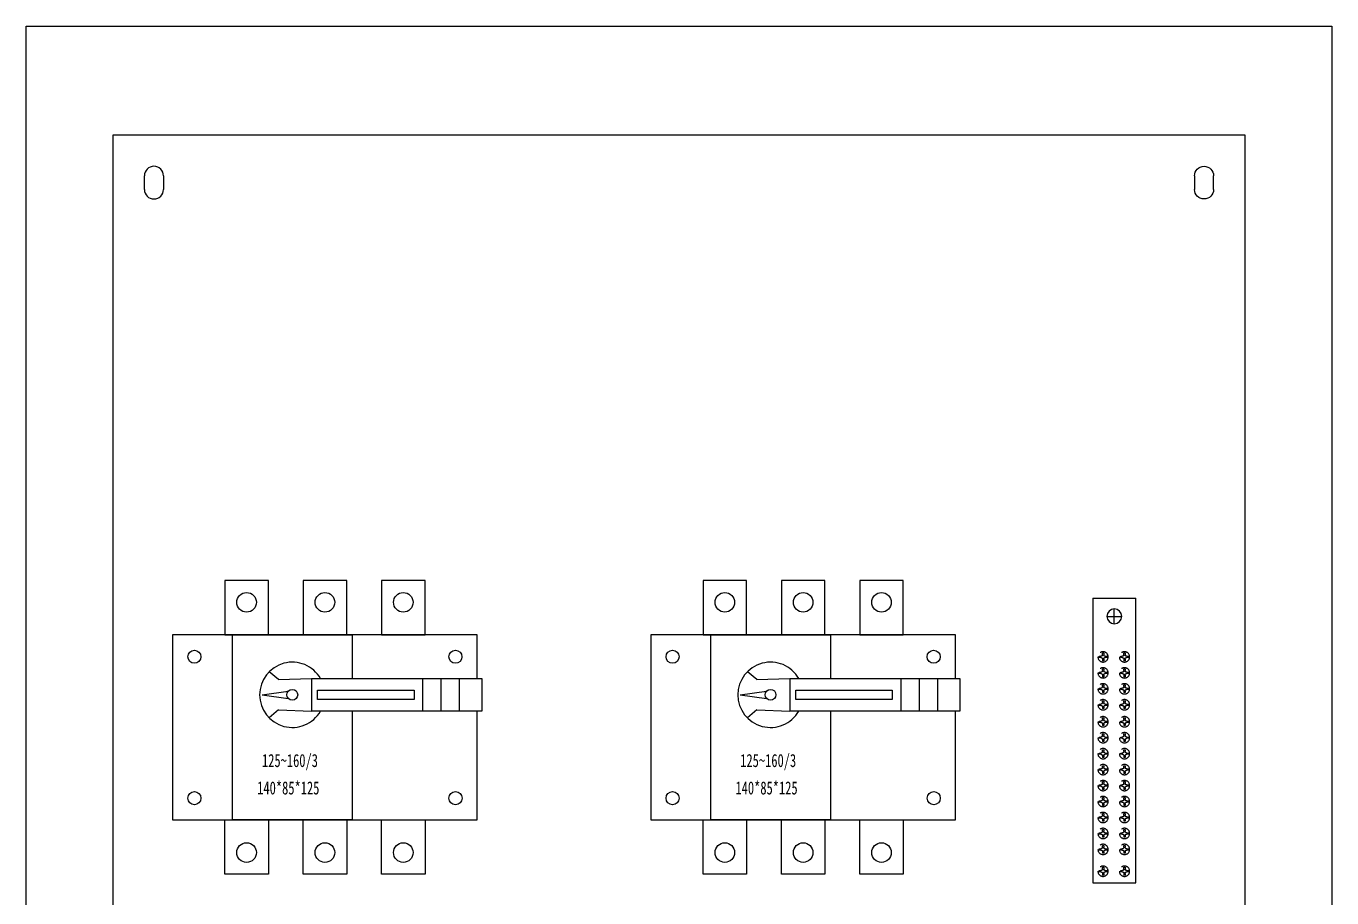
# Model space of a CAD drawing. Extents: x 164829 to 165429, y 198320 to 199620.
# Drawn here: x 164829 to 165429, y 199219 to 199620 of the extents above; entities that cross this region are included whole.
import ezdxf

# ---------------------------------------------------------------- set-up
doc = ezdxf.new("R2010")
doc.units = 0
doc.header["$MEASUREMENT"] = 0
doc.linetypes.add('ACAD_ISO02W100', pattern=[15, 12, -3])
doc.layers.add('元件', color=7, linetype='Continuous')
doc.layers.add('文字', color=7, linetype='Continuous')
doc.styles.add('STYLE1', font='romans.shx', dxfattribs={"width": 0.7, "bigfont": 'ahztxt.shx'})

# ---------------------------------------------------------------- blocks, each defined once
blk = doc.blocks.new('A$C90259117')
at = {"layer": '元件', "color": 8, "ltscale": 0.3}
for p, q in [((48.7, -20.54), (44.39, -16.9)), ((48.7, -20.54), (63.89, -20.01)), ((63.89, -20.01), (63.89, -34.99)), ((114.87, -20.01), (114.87, -34.99)), ((123.28, -20.01), (123.28, -34.99)), ((131.7, -20.01), (131.7, -34.99)), ((41.11, -27.5), (53.1, -25.88)), ((41.11, -27.5), (53.1, -29.12)), ((48.7, -34.46), (44.39, -38.1)), ((48.7, -34.46), (63.89, -34.99))]:
    blk.add_line(p, q, dxfattribs=at)
for points in [[(24, 0), (44, 0), (44, 25), (24, 25)], [(60, 0), (80, 0), (80, 25), (60, 25)], [(96, 0), (116, 0), (116, 25), (96, 25)], [(66.61, -25.39), (110.94, -25.39), (110.94, -29.61), (66.61, -29.61)], [(24, -85), (44, -85), (44, -110), (24, -110)], [(60, -85), (80, -85), (80, -110), (60, -110)], [(96, -85), (116, -85), (116, -110), (96, -110)]]:
    blk.add_lwpolyline(points, close=True, dxfattribs=at)
for points in [[(140, -20.01), (140, 0), (0, 0), (0, -85), (140, -85), (140, -34.99)], [(82.5, -34.99), (82.5, -85), (27.5, -85), (27.5, 0), (82.5, 0), (82.5, -20.01)], [(63.89, -20.01), (142.05, -20.01), (142.05, -34.99), (63.89, -34.99)]]:
    blk.add_lwpolyline(points, dxfattribs=at)
for centre, radius in [((34, 15), 4.5), ((70, 15), 4.5), ((106, 15), 4.5), ((10, -10), 3), ((129.96, -10), 3), ((55, -27.5), 2.5), ((10, -75), 3), ((130, -75), 3), ((34, -100), 4.5), ((70, -100), 4.5), ((106, -100), 4.5)]:
    blk.add_circle(centre, radius, dxfattribs=at)
blk.add_arc((55, -27.5), 15, 29.96164, 330.03836, dxfattribs=at)
at = {"layer": '元件', "color": 8, "ltscale": 0.3, "char_height": 6, "attachment_point": 1, "style": 'STYLE1'}
for s, insert, width in [('\\pxt9;{\\fSimSun|b0|i0|c0|p49;125~\\fSimSun|b0|i0|c134|p49;160/3}', (41.08, -54.69), 33.6979), ('\\pxt9;{\\fSimSun|b0|i0|c134|p49;140*85*125}', (38.89, -67.29), 35.7717)]:
    blk.add_mtext(s, dxfattribs=dict(at, insert=insert, width=width))
blk = doc.blocks.new('A$C5775331E')
at = {"layer": '文字', "color": 0, "linetype": 'ACAD_ISO02W100'}
for p, q in [((0.6, 2.53), (0.6, 1.99)), ((1.3, 2.53), (0.6, 2.53)), ((0.6, 1.99), (1.3, 1.99)), ((2, 3.23), (2, 3.94)), ((2.54, 3.94), (2, 3.94)), ((2, 1.29), (2, 0.54)), ((2, 0.54), (2.54, 0.54)), ((2.54, 3.23), (2.54, 3.94)), ((2.54, 0.54), (2.54, 1.29)), ((4, 2.53), (3.24, 2.53)), ((3.24, 1.99), (4, 1.99)), ((4, 1.99), (4, 2.53))]:
    blk.add_line(p, q, dxfattribs=at)
blk.add_circle((2.26, 2.26), 2.26, dxfattribs=at)
for centre, start, end in [((1.3, 3.23), 270, 0), ((1.3, 1.29), 0, 90), ((3.24, 3.23), 180, 270), ((3.24, 1.29), 90, 180)]:
    blk.add_arc(centre, 0.7, start, end, dxfattribs=at)
blk = doc.blocks.new('123')
at = {"color": 8}
for p, q in [((-65.48, 19.69), (65.48, 19.69)), ((-65.48, 19.69), (-65.48, 0)), ((65.48, 19.69), (65.48, 0)), ((-57.05, 13.24), (-57.05, 6.44)), ((-53.65, 9.84), (-60.45, 9.84)), ((65.48, 0), (-65.48, 0))]:
    blk.add_line(p, q, dxfattribs=at)
blk.add_circle((-57.05, 9.84), 3.4, dxfattribs=at)
at = {"color": 8, "xscale": 1.0474894078543, "yscale": 1.0474894078543, "zscale": 1.0474894078543, "rotation": 270}
for p in [(-40.78, 17.37), (-33.44, 17.37), (-26.11, 17.37), (-18.78, 17.37), (-10.97, 17.37), (-3.64, 17.37), (3.69, 17.37), (11.02, 17.37), (18.36, 17.37), (25.69, 17.37), (33.02, 17.37), (40.35, 17.37), (47.69, 17.37), (57.71, 17.37), (-40.78, 7.52), (-33.44, 7.52), (-26.11, 7.52), (-18.78, 7.52), (-10.97, 7.52), (-3.64, 7.52), (3.69, 7.52), (11.02, 7.52), (18.36, 7.52), (25.69, 7.52), (33.02, 7.52), (40.35, 7.52), (47.69, 7.52), (57.71, 7.52)]:
    blk.add_blockref('A$C5775331E', p, dxfattribs=at)
blk = doc.blocks.new('A$C0B9C0A3C')
at = {"color": 6}
for points in [[(0, 3.5), (0, 8.5)], [(7, 8.5), (7, 3.5)]]:
    blk.add_lwpolyline(points, dxfattribs=at)
for centre, start, end in [((3.5, 8.5), 0, 180), ((3.5, 3.5), 180, 0)]:
    blk.add_arc(centre, 3.5, start, end, dxfattribs=at)

msp = doc.modelspace()

# ---------------------------------------------------------------- linework, layer by layer
at = {"transparency": 33554687}
for points in [[(164829.34, 199619.68), (165429.34, 199619.68), (165429.34, 198319.68), (164829.34, 198319.68)], [(164869.34, 199569.68), (165389.34, 199569.68), (165389.34, 198369.68), (164869.34, 198369.68)]]:
    msp.add_lwpolyline(points, close=True, dxfattribs=at)

# ---------------------------------------------------------------- block references
at = {"transparency": 33554687, "yscale": 1.25, "zscale": 1.25}
for p, xscale in [((164883.71, 199540.24), 1.25), ((165374.96, 199540.24), -1.25)]:
    msp.add_blockref('A$C0B9C0A3C', p, dxfattribs=dict(at, xscale=xscale))
at = {"color": 3, "xscale": -1, "rotation": 90}
msp.add_blockref('123', (165339.19, 199291.38), dxfattribs=at)
at = {"layer": '元件', "color": 8, "transparency": 33554687}
for p in [(164896.64, 199339.87), (165116.39, 199339.87)]:
    msp.add_blockref('A$C90259117', p, dxfattribs=at)

doc.saveas('drawing.dxf')
